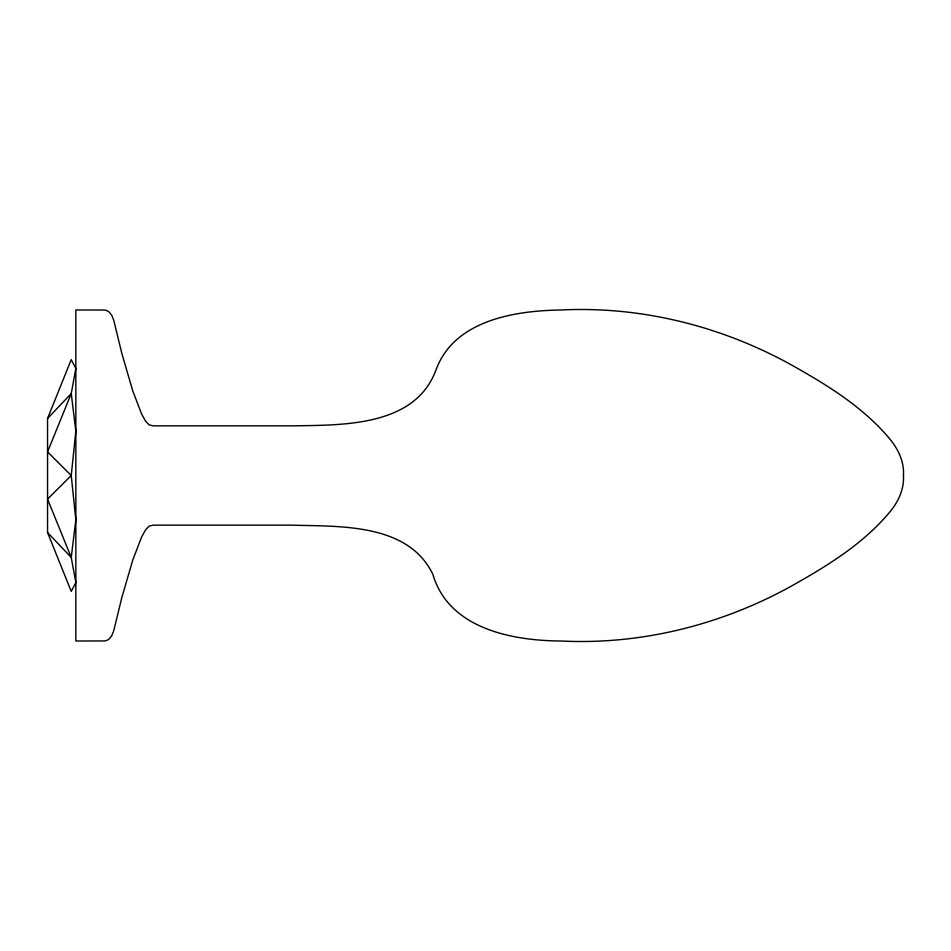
<?xml version="1.0" encoding="UTF-8"?>
<svg xmlns="http://www.w3.org/2000/svg" width="951" height="951" viewBox="0 0 951 951"><rect width="100%" height="100%" fill="white"/><g stroke="black" fill="none" stroke-linecap="round" stroke-linejoin="round"><path stroke-width="1.43" d="M47.55 418.476L71.242 359.633L75.842 368.453L71.242 393.571L47.55 451.88L71.242 475.5L75.842 519.84L71.242 557.429L75.842 582.547L71.242 591.367L47.55 532.524L47.55 418.476L71.242 393.571L75.842 431.16L71.242 475.5L47.55 499.12L71.242 557.429L47.55 532.524M903.45 475.5C904.306 488.505 898.754 500.915 890.742 510.877C863.77 543.841 826.443 566.475 789.71 587.017C720.002 625.211 640.427 645.016 560.84 640.998C511.876 640.701 448.646 628.635 432.8 574.178C407.836 522.741 338.889 526.569 291.018 525.154L153.087 525.154L149.081 526.153L145.61 529.814L141.651 536.899L132.76 560.103L121.764 597.834L113.751 630.703L111.612 635.993L108.509 639.607L105.086 640.95L75.842 640.998L75.842 309.978L105.086 310.05L108.509 311.393L111.612 315.007L113.751 320.297L121.764 353.166L132.76 390.897L141.651 414.101L145.61 421.186L149.081 424.847L153.087 425.846L291.018 425.846C341.04 425.038 415.171 427.403 436.129 369.57C454.412 320.19 514.848 310.68 560.84 310.002C640.427 305.984 720.002 325.789 789.71 363.983C826.443 384.525 863.77 407.159 890.742 440.123C898.719 450.096 904.365 462.483 903.45 475.5"/></g></svg>
